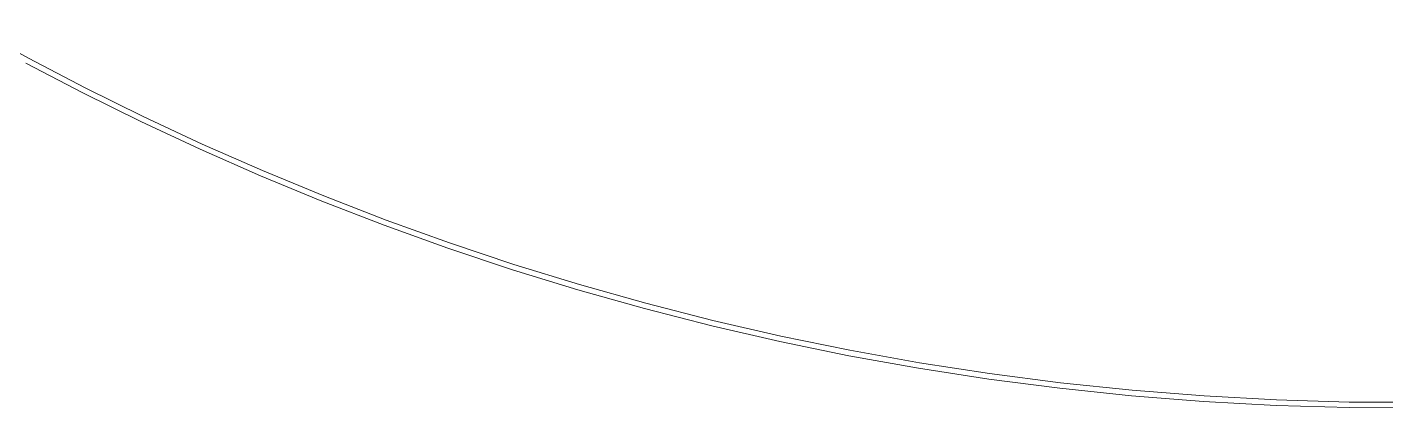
# Model space of a CAD drawing. Header units: inches. Extents: x 214 to 477, y -11 to 187.
# Drawn here: x 375.43 to 385.6, y -5.72 to -2.87 of the extents above; entities that cross this region are included whole.
import ezdxf

# ---------------------------------------------------------------- set-up
doc = ezdxf.new("R2010")
doc.units = ezdxf.units.IN
doc.layers.add('ZANO_R', color=7, linetype='Continuous', lineweight=0)

msp = doc.modelspace()

# ---------------------------------------------------------------- linework, layer by layer
at = {"layer": 'ZANO_R'}
for p, q in [((375.44189, -3.09981), (375.02192, -2.86815)), ((375.42324, -3.1365), (375.84903, -3.3592)), ((375.86691, -3.32211), (375.44189, -3.09981)), ((376.30065, -3.53679), (375.86691, -3.32211)), ((375.84903, -3.3592), (376.28356, -3.57427)), ((376.74296, -3.74348), (376.30065, -3.53679)), ((376.28356, -3.57427), (376.72667, -3.78134)), ((377.19367, -3.94177), (376.74296, -3.74348)), ((376.72667, -3.78134), (377.17821, -3.97999)), ((377.6526, -4.13128), (377.19367, -3.94177)), ((377.17821, -3.97999), (377.63797, -4.16985)), ((378.11953, -4.31162), (377.6526, -4.13128)), ((377.63797, -4.16985), (378.10575, -4.35051)), ((378.10575, -4.35051), (378.58132, -4.5216)), ((378.59423, -4.48239), (378.11953, -4.31162)), ((378.58132, -4.5216), (379.06443, -4.68272)), ((379.07646, -4.64323), (378.59423, -4.48239)), ((379.56593, -4.79375), (379.07646, -4.64323)), ((379.06443, -4.68272), (379.55479, -4.83352)), ((379.55479, -4.83352), (380.05211, -4.97362)), ((380.06234, -4.93359), (379.56593, -4.79375)), ((380.05211, -4.97362), (380.55607, -5.10266)), ((380.56539, -5.0624), (380.06234, -4.93359)), ((381.07472, -5.17983), (380.56539, -5.0624)), ((380.55607, -5.10266), (381.06633, -5.22031)), ((381.58999, -5.28555), (381.07472, -5.17983)), ((381.06633, -5.22031), (381.58253, -5.32622)), ((382.1108, -5.37924), (381.58999, -5.28555)), ((381.58253, -5.32622), (382.10429, -5.42008)), ((382.63675, -5.46059), (382.1108, -5.37924)), ((382.10429, -5.42008), (382.63121, -5.50158)), ((383.16744, -5.52933), (382.63675, -5.46059)), ((382.63121, -5.50158), (383.16286, -5.57044)), ((383.16286, -5.57044), (383.6988, -5.62639)), ((383.70241, -5.58518), (383.16744, -5.52933)), ((384.24121, -5.62789), (383.70241, -5.58518)), ((383.6988, -5.62639), (384.23858, -5.66917)), ((384.23858, -5.66917), (384.78173, -5.69857)), ((384.78337, -5.65723), (384.24121, -5.62789)), ((385.3284, -5.673), (384.78337, -5.65723)), ((385.87581, -5.67502), (385.3284, -5.673)), ((384.78173, -5.69857), (385.32776, -5.71437)), ((385.32776, -5.71437), (385.87616, -5.7164))]:
    msp.add_line(p, q, dxfattribs=at)

doc.saveas('drawing.dxf')
